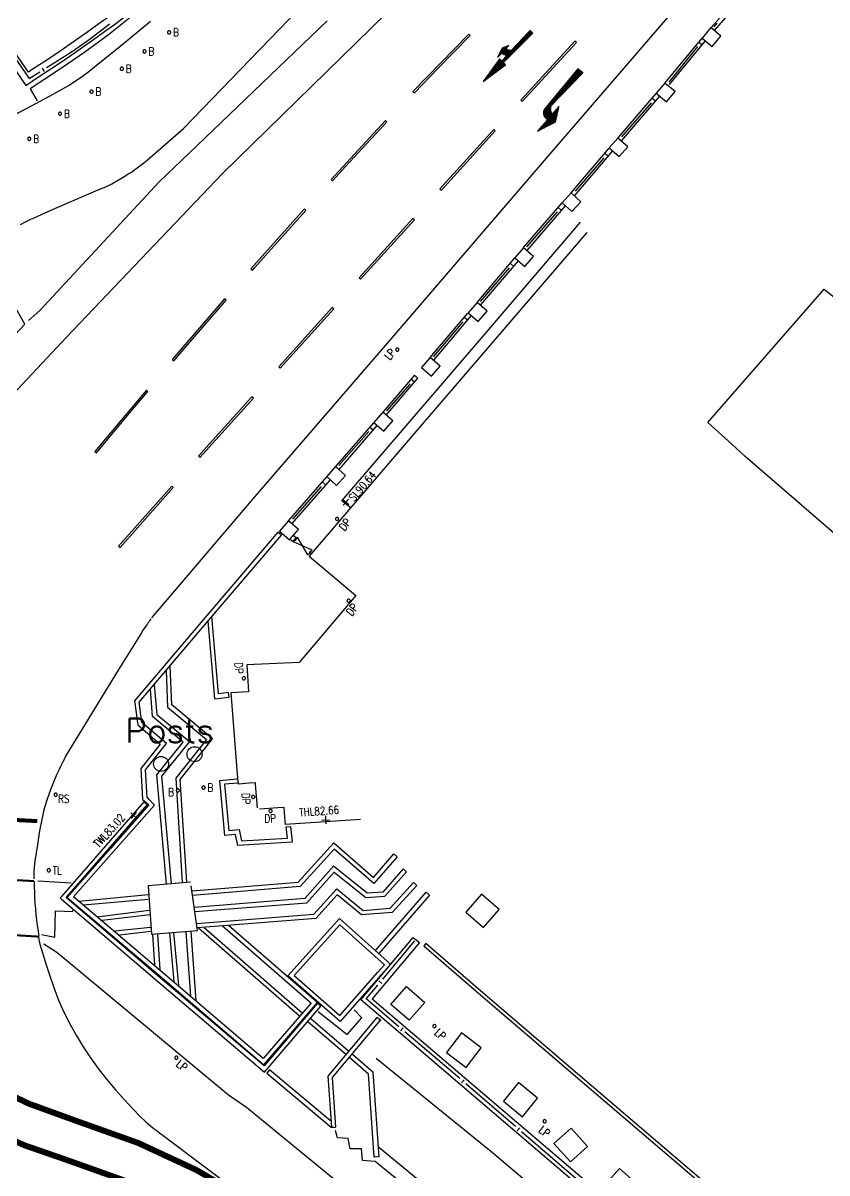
# Model space of a CAD drawing. Extents: x 427500 to 429848, y 434500 to 436505.
# Drawn here: x 429604.6 to 429644.7, y 434790.8 to 434848.3 of the extents above; entities that cross this region are included whole.
import ezdxf

# ---------------------------------------------------------------- set-up
doc = ezdxf.new("R2010")
doc.units = 0
doc.linetypes.add('1055', pattern=[0.6, 0.1, -0.5])
doc.linetypes.add('BLIP', pattern=[1, 0.5, -0.5])
doc.layers.get('0').update_dxf_attribs({"color": 222})
doc.layers.add('LPTIP_Ex_Base', color=8, linetype='Continuous')
doc.layers.add('PRO-MARKINGS', color=7, linetype='Continuous')
doc.styles.add('MtXpl_Romans', font='romans__.ttf')
doc.styles.get("Standard").update_dxf_attribs({"font": 'romans.shx'})

# ---------------------------------------------------------------- blocks, each defined once
blk = doc.blocks.new('FENCE_UP')
at = {"color": 0, "linetype": 'ByBlock', "flags": 128}
blk.add_lwpolyline([(0, 0.5), (0, -0.5)], dxfattribs=at)
blk = doc.blocks.new('GATE')
at = {"color": 0, "linetype": 'ByBlock', "flags": 128}
for points in [[(-0.450902, 0), (-0.451904, 0.007014), (-0.455912, 0.014028), (-0.460922, 0.019038), (-0.467936, 0.023046), (-0.475952, 0.024048), (-0.482966, 0.023046), (-0.48998, 0.019038), (-0.49499, 0.014028), (-0.498998, 0.007014), (-0.5, 0), (-0.498998, -0.007014), (-0.49499, -0.014028), (-0.48998, -0.019038), (-0.482966, -0.023046), (-0.475952, -0.024048), (-0.467936, -0.023046), (-0.460922, -0.019038), (-0.455912, -0.014028), (-0.451904, -0.007014)], [(-0.475952, 0.024048), (-0.475952, 0.078156), (0.475952, -0.078156), (0.475952, -0.024048)], [(-0.475952, -0.024048), (-0.475952, -0.078156), (0.475952, 0.078156), (0.475952, 0.024048)], [(-0.450902, 0), (-0.451904, -0.007014)], [(0.5, 0), (0.498998, 0.007014), (0.49499, 0.014028), (0.48998, 0.019038), (0.482966, 0.023046), (0.475952, 0.024048), (0.467936, 0.023046), (0.460922, 0.019038), (0.455912, 0.014028), (0.451904, 0.007014), (0.450902, 0), (0.451904, -0.007014), (0.455912, -0.014028), (0.460922, -0.019038), (0.467936, -0.023046), (0.475952, -0.024048), (0.482966, -0.023046), (0.48998, -0.019038), (0.49499, -0.014028), (0.498998, -0.007014)], [(0.5, 0), (0.498998, -0.007014)]]:
    blk.add_lwpolyline(points, dxfattribs=at)
blk = doc.blocks.new('CIRCL')
at = {"color": 0, "linetype": 'ByBlock', "flags": 128}
for points in [[(0.5, 0), (0.475, 0.154), (0.404, 0.293), (0.293, 0.404), (0.154, 0.475), (0, 0.5), (-0.154, 0.475), (-0.293, 0.404), (-0.404, 0.293), (-0.475, 0.154), (-0.5, 0), (-0.475, -0.154), (-0.404, -0.293), (-0.293, -0.404), (-0.154, -0.475), (0, -0.5), (0.154, -0.475), (0.293, -0.404), (0.404, -0.293), (0.475, -0.154)], [(0.5, 0), (0.475, -0.154)]]:
    blk.add_lwpolyline(points, dxfattribs=at)
blk = doc.blocks.new('MH_ARROW_5')
at = {"color": 0, "linetype": 'ByBlock', "flags": 128}
for points in [[(-0.266291, -0.079733), (-0.065013, -0.019559), (-0.197435, -0.010378), (-0.19045, 0.00968), (-0.169195, 0.02854), (-0.146842, 0.040116), (-0.117603, 0.049097), (0.495709, -0.020158), (0.5, 0.041413), (-0.207015, 0.079733), (-0.23805, 0.077338), (-0.267688, 0.06187), (-0.285351, 0.04281), (-0.294531, 0.022553), (-0.302615, -0.003094), (-0.5, 0.010678)], [(-0.464075, 0.008183), (-0.493613, 0.008183)], [(-0.428051, 0.005688), (-0.487127, 0.005688)], [(-0.392127, 0.003193), (-0.48074, 0.003193)], [(-0.356102, 0.000699), (-0.474254, 0.000699)], [(-0.193544, 0.000699), (-0.301417, 0.000699)], [(-0.192745, 0.003193), (-0.300619, 0.003193)], [(-0.191847, 0.005688), (-0.29992, 0.005688)], [(-0.190949, 0.008183), (-0.299122, 0.008183)], [(-0.189352, 0.010678), (-0.298324, 0.010678)], [(-0.186558, 0.013172), (-0.297525, 0.013172)], [(-0.183764, 0.015667), (-0.296727, 0.015667)], [(-0.18097, 0.018162), (-0.295929, 0.018162)], [(-0.178076, 0.020657), (-0.29513, 0.020657)], [(-0.175282, 0.023052), (-0.294332, 0.023052)], [(-0.172488, 0.025646), (-0.293134, 0.025646)], [(-0.169694, 0.028141), (-0.292037, 0.028141)], [(-0.165203, 0.030636), (-0.290939, 0.030636)], [(-0.160413, 0.03313), (-0.289841, 0.03313)], [(-0.155623, 0.035625), (-0.288644, 0.035625)], [(-0.150833, 0.03812), (-0.287546, 0.03812)], [(-0.145345, 0.040615), (-0.286448, 0.040615)], [(-0.137262, 0.043109), (-0.285251, 0.043109)], [(-0.129079, 0.045504), (-0.282856, 0.045504)], [(-0.120896, 0.048099), (-0.280561, 0.048099)], [(0.331155, 0.050594), (-0.278266, 0.050594)], [(0.285051, 0.053089), (-0.275871, 0.053089)], [(0.239048, 0.055583), (-0.273575, 0.055583)], [(0.193045, 0.058078), (-0.27128, 0.058078)], [(0.146941, 0.060473), (-0.268985, 0.060473)], [(0.100938, 0.063068), (-0.265492, 0.063068)], [(0.054935, 0.065562), (-0.260703, 0.065562)], [(0.008831, 0.068057), (-0.255913, 0.068057)], [(-0.037172, 0.070552), (-0.251123, 0.070552)], [(-0.083175, 0.073047), (-0.246333, 0.073047)], [(-0.129279, 0.075541), (-0.241543, 0.075541)], [(-0.175282, 0.078036), (-0.229169, 0.078036)], [(0.377158, 0.048099), (-0.108522, 0.048099)], [(0.423161, 0.045504), (-0.086468, 0.045504)], [(0.469265, 0.043109), (-0.064315, 0.043109)], [(0.4999, 0.040615), (-0.042261, 0.040615)], [(0.4998, 0.03812), (-0.020108, 0.03812)], [(0.499601, 0.035625), (0.001946, 0.035625)], [(0.499401, 0.03313), (0.024099, 0.03313)], [(0.499202, 0.030636), (0.046253, 0.030636)], [(0.499102, 0.028141), (0.068307, 0.028141)], [(0.498902, 0.025646), (0.09046, 0.025646)], [(0.498703, 0.023052), (0.112514, 0.023052)], [(0.498503, 0.020657), (0.134667, 0.020657)], [(0.498403, 0.018162), (0.156721, 0.018162)], [(0.498204, 0.015667), (0.178874, 0.015667)], [(0.498004, 0.013172), (0.200928, 0.013172)], [(0.497904, 0.010678), (0.223082, 0.010678)], [(0.497705, 0.008183), (0.245235, 0.008183)], [(0.497505, 0.005688), (0.267289, 0.005688)], [(0.497306, 0.003193), (0.289442, 0.003193)], [(0.497206, 0.000699), (0.311496, 0.000699)], [(-0.320178, -0.001796), (-0.467768, -0.001796)], [(-0.19534, -0.004291), (-0.461381, -0.004291)], [(-0.196238, -0.006786), (-0.454895, -0.006786)], [(-0.197036, -0.009281), (-0.448408, -0.009281)], [(-0.17618, -0.011775), (-0.442022, -0.011775)], [(-0.140255, -0.01437), (-0.435535, -0.01437)], [(-0.104231, -0.016765), (-0.429049, -0.016765)], [(-0.068307, -0.01926), (-0.422662, -0.01926)], [(-0.072598, -0.021754), (-0.416176, -0.021754)], [(-0.08098, -0.024249), (-0.409789, -0.024249)], [(-0.089263, -0.026744), (-0.403303, -0.026744)], [(-0.097645, -0.029239), (-0.396817, -0.029239)], [(-0.106027, -0.031833), (-0.39043, -0.031833)], [(-0.11431, -0.034228), (-0.383944, -0.034228)], [(-0.122692, -0.036723), (-0.377457, -0.036723)], [(-0.130975, -0.039317), (-0.371071, -0.039317)], [(-0.139357, -0.041712), (-0.364584, -0.041712)], [(-0.14764, -0.044207), (-0.358098, -0.044207)], [(-0.156022, -0.046702), (-0.351711, -0.046702)], [(-0.164305, -0.049197), (-0.345225, -0.049197)], [(-0.172687, -0.051691), (-0.338838, -0.051691)], [(-0.18097, -0.054286), (-0.332352, -0.054286)], [(-0.189352, -0.056681), (-0.325866, -0.056681)], [(-0.197635, -0.059176), (-0.319479, -0.059176)], [(-0.206017, -0.06167), (-0.312993, -0.06167)], [(-0.2144, -0.064165), (-0.306506, -0.064165)], [(-0.194442, -0.001796), (-0.302215, -0.001796)], [(-0.222682, -0.06666), (-0.30012, -0.06666)], [(-0.231065, -0.069255), (-0.293633, -0.069255)], [(-0.239347, -0.07165), (-0.287147, -0.07165)], [(-0.24773, -0.074144), (-0.28076, -0.074144)], [(-0.256012, -0.076739), (-0.274274, -0.076739)], [(-0.264395, -0.079134), (-0.267887, -0.079134)], [(0.497006, -0.001796), (0.333649, -0.001796)], [(0.496807, -0.004291), (0.355703, -0.004291)], [(0.496607, -0.006786), (0.377857, -0.006786)], [(0.496507, -0.009281), (0.39991, -0.009281)], [(0.496308, -0.011775), (0.422064, -0.011775)], [(0.496108, -0.01437), (0.444117, -0.01437)], [(0.495909, -0.016765), (0.466271, -0.016765)], [(0.495809, -0.01926), (0.488424, -0.01926)]]:
    blk.add_lwpolyline(points, dxfattribs=at)
at = {"color": 0}
blk.add_point((-0.5, 0.010678), dxfattribs=at)
blk = doc.blocks.new('MH_ARROW_17')
at = {"color": 0, "linetype": 'ByBlock', "flags": 128}
for points in [[(-0.10294, 0.012899), (-0.5, -0.027497)], [(-0.10294, 0), (-0.229727, 0)], [(-0.10294, 0.0025), (-0.205229, 0.0025)], [(-0.10294, 0.005), (-0.180632, 0.005)], [(-0.10294, 0.007499), (-0.156134, 0.007499)], [(-0.10294, 0.009899), (-0.131537, 0.009899)], [(-0.10294, 0.012499), (-0.106939, 0.012499)], [(0.036946, 0.069793), (-0.10454, 0.038296)], [(-0.10454, 0.038296), (-0.017148, 0.038196)], [(-0.10294, -0.019498), (-0.10294, 0.012899)], [(0.124738, 0.039996), (-0.09724, 0.039996)], [(0.117438, 0.042496), (-0.085941, 0.042496)], [(0.110039, 0.044996), (-0.074743, 0.044996)], [(0.10264, 0.047395), (-0.063444, 0.047395)], [(0.09534, 0.049995), (-0.052245, 0.049995)], [(0.087941, 0.052495), (-0.040946, 0.052495)], [(0.080642, 0.054895), (-0.029747, 0.054895)], [(0.073243, 0.057494), (-0.018448, 0.057494)], [(-0.017148, 0.038196), (-0.013849, 0.022098)], [(0.068043, 0.037496), (-0.017048, 0.037496)], [(0.068543, 0.034997), (-0.016548, 0.034997)], [(0.069143, 0.032397), (-0.016048, 0.032397)], [(0.069643, 0.029997), (-0.015448, 0.029997)], [(0.070143, 0.027497), (-0.014949, 0.027497)], [(0.070643, 0.024998), (-0.014449, 0.024998)], [(0.071243, 0.022498), (-0.013949, 0.022498)], [(-0.013849, 0.022098), (-0.007849, 0.009699)], [(0.071743, 0.019998), (-0.012849, 0.019998)], [(0.072343, 0.017398), (-0.011649, 0.017398)], [(0.073743, 0.014999), (-0.010449, 0.014999)], [(0.075142, 0.012499), (-0.009249, 0.012499)], [(0.076542, 0.009899), (-0.007949, 0.009899)], [(-0.007849, 0.009699), (-0.00285, 0.0016)], [(0.065843, 0.059994), (-0.007249, 0.059994)], [(0.077942, 0.007499), (-0.006449, 0.007499)], [(0.079342, 0.005), (-0.00495, 0.005)], [(0.081842, 0.0025), (-0.00335, 0.0025)], [(-0.00285, 0.0016), (0.00155, -0.0045)], [(0.086041, 0), (-0.00165, 0)], [(0.058544, 0.062494), (0.00405, 0.062494)], [(0.051145, 0.064994), (0.015248, 0.064994)], [(0.043746, 0.067493), (0.026547, 0.067493)], [(0.130737, 0.037896), (0.036946, 0.069793)], [(0.067943, 0.037996), (0.130737, 0.037896)], [(0.072243, 0.017698), (0.067943, 0.037996)], [(0.080242, 0.0035), (0.072243, 0.017698)], [(0.094841, -0.005399), (0.080242, 0.0035)], [(-0.5, -0.027497), (-0.10304, -0.069793)], [(0.5, -0.027497), (-0.4999, -0.027497)], [(0.4999, -0.029997), (-0.476402, -0.029997)], [(0.5, -0.024998), (-0.475402, -0.024998)], [(0.4999, -0.032497), (-0.452905, -0.032497)], [(0.5, -0.022498), (-0.450805, -0.022498)], [(0.4999, -0.034997), (-0.429407, -0.034997)], [(0.5, -0.019998), (-0.426307, -0.019998)], [(0.4999, -0.037496), (-0.405909, -0.037496)], [(-0.10294, -0.017498), (-0.40171, -0.017498)], [(-0.10304, -0.039996), (-0.382412, -0.039996)], [(-0.10294, -0.014999), (-0.377112, -0.014999)], [(-0.10304, -0.042596), (-0.358914, -0.042596)], [(-0.10294, -0.012499), (-0.352615, -0.012499)], [(-0.10304, -0.044996), (-0.335416, -0.044996)], [(-0.10294, -0.009999), (-0.328017, -0.009999)], [(-0.10304, -0.047495), (-0.311819, -0.047495)], [(-0.10294, -0.007499), (-0.30342, -0.007499)], [(-0.10304, -0.049995), (-0.288321, -0.049995)], [(-0.10294, -0.005099), (-0.278922, -0.005099)], [(-0.10304, -0.052495), (-0.264824, -0.052495)], [(-0.10294, -0.0025), (-0.254325, -0.0025)], [(-0.10304, -0.054995), (-0.241326, -0.054995)], [(-0.10304, -0.057494), (-0.217828, -0.057494)], [(-0.10304, -0.059994), (-0.194331, -0.059994)], [(-0.10304, -0.062494), (-0.170833, -0.062494)], [(-0.10304, -0.065093), (-0.147235, -0.065093)], [(-0.10304, -0.067493), (-0.123738, -0.067493)], [(-0.10304, -0.039496), (0.4999, -0.047595)], [(-0.10304, -0.069793), (-0.10304, -0.039496)], [(0.012349, -0.013899), (-0.10294, -0.019498)], [(0.5, -0.017498), (-0.063144, -0.017498)], [(0.4999, -0.039996), (-0.060044, -0.039996)], [(0.5, -0.014999), (-0.011549, -0.014999)], [(0.090141, -0.0025), (0.00015, -0.0025)], [(0.00155, -0.0045), (0.012349, -0.013899)], [(0.094341, -0.005099), (0.00225, -0.005099)], [(0.09964, -0.007499), (0.005049, -0.007499)], [(0.105039, -0.009999), (0.007949, -0.009999)], [(0.110539, -0.012499), (0.010849, -0.012499)], [(0.110839, -0.012699), (0.094841, -0.005399)], [(0.5, -0.007499), (0.110839, -0.012699)], [(0.5, -0.012499), (0.121138, -0.012499)], [(0.4999, -0.042596), (0.125737, -0.042596)], [(0.5, -0.009999), (0.308919, -0.009999)], [(0.4999, -0.044996), (0.311619, -0.044996)], [(0.5, -0.007499), (0.4967, -0.007499)], [(0.4999, -0.047495), (0.4974, -0.047495)], [(0.4999, -0.047595), (0.5, -0.007499)]]:
    blk.add_lwpolyline(points, dxfattribs=at)
blk = doc.blocks.new('SPOT')
at = {"color": 0, "linetype": 'ByBlock', "flags": 128}
for points in [[(-0.5, 0), (0.5, 0)], [(0, 0.5), (0, -0.5)]]:
    blk.add_lwpolyline(points, dxfattribs=at)

msp = doc.modelspace()

# ---------------------------------------------------------------- linework, layer by layer
at = {"layer": 'LPTIP_Ex_Base', "color": 251, "true_color": 0x636466}
for p, q in [((429638.8, 434828.35), (429644.6, 434835)), ((429644.6, 434835), (429646.35, 434833.6)), ((429640, 434827.24), (429638.8, 434828.35)), ((429640.65, 434826.65), (429640, 434827.24)), ((429649.317, 434819.162), (429640.65, 434826.65))]:
    msp.add_line(p, q, dxfattribs=at)
at = {"layer": 'LPTIP_Ex_Base', "color": 251, "true_color": 0x636466, "flags": 128}
for points in [[(429611.015, 434818.584), (429616.079, 434824.537), (429623.117, 434832.689), (429630.725, 434841.555), (429638.558, 434850.645), (429644.687, 434857.844), (429650.831, 434864.924), (429654.512, 434869.321), (429655.086, 434869.911), (429655.335, 434870.164), (429655.595, 434870.406), (429655.602, 434870.412), (429655.864, 434870.637), (429656.142, 434870.857), (429656.429, 434871.065), (429656.725, 434871.261), (429657.028, 434871.445), (429657.339, 434871.616)], [(429620.852, 434861.533), (429620.219, 434860.571), (429619.339, 434859.203), (429618.294, 434857.621), (429617.172, 434856.016), (429616.056, 434854.579), (429614.912, 434853.289), (429613.682, 434852.02), (429612.42, 434850.802), (429611.179, 434849.666), (429610.012, 434848.642), (429608.853, 434847.71), (429607.667, 434846.848), (429606.552, 434846.09), (429605.608, 434845.466), (429604.933, 434845.009), (429605.289, 434844.423)], [(429604.451, 434838.236), (429604.703, 434838.378), (429604.964, 434838.502), (429605.129, 434838.571), (429606.047, 434838.979), (429608.328, 434839.967), (429608.706, 434840.123), (429609.006, 434840.272), (429609.3, 434840.431), (429609.588, 434840.599), (429609.87, 434840.778), (429609.994, 434840.86), (429610.146, 434840.965), (429610.416, 434841.163), (429610.678, 434841.369), (429610.934, 434841.585), (429611.182, 434841.808), (429612.591, 434843.036), (429620.24, 434850.963)], [(429622.728, 434848.786), (429614.541, 434840.781), (429606.747, 434832.609), (429598.884, 434824.236)], [(429608.856, 434848.62), (429608.363, 434848.266), (429607.813, 434847.87), (429607.154, 434847.401), (429606.425, 434846.902), (429605.708, 434846.42), (429605.088, 434846.007), (429604.848, 434845.846), (429603.488, 434847.827), (429603.092, 434847.555), (429604.721, 434845.183), (429605.354, 434845.608), (429605.974, 434846.021), (429606.694, 434846.504), (429607.429, 434847.008), (429608.092, 434847.48), (429608.643, 434847.876), (429609.141, 434848.234), (429609.649, 434848.618)], [(429604.852, 434833.435), (429605.417, 434833.936), (429611.385, 434840.363), (429613.266, 434842.166), (429619.772, 434848.418)], [(429639.12, 434847.93), (429639.689, 434848.575), (429639.524, 434848.72), (429638.951, 434848.073)], [(429610.944, 434848.387), (429609.885, 434847.504), (429608.982, 434846.769), (429608.331, 434846.241), (429607.863, 434845.862), (429607.431, 434845.546), (429606.893, 434845.206), (429606.101, 434844.755), (429604.99, 434844.15), (429603.655, 434843.447)], [(429605.75, 434846.075), (429606.134, 434846.313), (429606.996, 434846.868), (429607.937, 434847.52), (429608.893, 434848.262), (429608.893, 434848.262)], [(429639.241, 434848.292), (429639.084, 434848.111)], [(429603.628, 434847.355), (429604.888, 434845.531), (429605.41, 434845.865), (429605.41, 434845.865)], [(429624.059, 434844.883), (429624.131, 434844.814), (429625.32, 434846.056), (429626.918, 434847.682), (429626.847, 434847.752), (429624.059, 434844.883)], [(429632.225, 434847.332), (429632.151, 434847.4), (429629.444, 434844.455), (429629.517, 434844.388), (429632.225, 434847.332)], [(429636.65, 434845.305), (429638.506, 434847.55)], [(429636.875, 434845.234), (429638.666, 434847.398)], [(429638.528, 434847.441), (429638.528, 434847.441)], [(429638.277, 434847.13), (429636.847, 434845.353)], [(429634.305, 434842.561), (429636.215, 434844.791)], [(429636.38, 434844.65), (429634.463, 434842.412)], [(429636.216, 434844.626), (429636.216, 434844.626)], [(429635.954, 434844.324), (429634.474, 434842.615)], [(429619.971, 434840.489), (429620.045, 434840.422), (429620.695, 434841.135), (429622.206, 434842.772), (429622.758, 434843.36), (429622.685, 434843.428), (429619.971, 434840.489)], [(429628.168, 434842.912), (429628.094, 434842.979), (429625.404, 434840.018), (429625.478, 434839.951), (429628.168, 434842.912)], [(429631.967, 434839.825), (429633.866, 434842.054)], [(429634.024, 434841.917), (429632.131, 434839.681)], [(429633.599, 434841.567), (429632.159, 434839.895)], [(429633.86, 434841.87), (429633.86, 434841.87)], [(429629.588, 434837.085), (429631.511, 434839.319)], [(429615.964, 434836.022), (429616.039, 434835.956), (429616.162, 434836.097), (429617.683, 434837.807), (429618.702, 434838.94), (429618.628, 434839.007), (429615.964, 434836.022)], [(429631.265, 434838.874), (429629.73, 434837.127)], [(429631.665, 434839.175), (429629.752, 434836.94)], [(429631.529, 434839.175), (429631.529, 434839.175)], [(429620.976, 434824.058), (429620.51, 434824.439), (429627.56, 434832.661), (429632.429, 434838.35)], [(429624.133, 434838.471), (429624.059, 434838.538), (429621.369, 434835.578), (429621.443, 434835.511), (429624.133, 434838.471)], [(429632.746, 434837.836), (429624.144, 434827.807), (429618.877, 434821.669), (429621.209, 434819.694), (429618.372, 434816.349), (429615.758, 434816.232), (429615.848, 434814.897), (429614.966, 434814.833), (429615.3, 434810.58), (429615.322, 434810.3), (429615.342, 434810.301), (429615.877, 434810.338), (429616.171, 434810.358), (429616.178, 434810.262), (429616.271, 434809.1)], [(429597.42, 434825.506), (429604.671, 434833.257), (429602.89, 434836.389)], [(429627.268, 434834.347), (429629.148, 434836.569)], [(429629.308, 434836.42), (429627.417, 434834.214)], [(429629.135, 434836.371), (429629.135, 434836.371)], [(429628.873, 434836.069), (429627.42, 434834.397)], [(429612.033, 434831.489), (429612.109, 434831.424), (429613.126, 434832.612), (429614.641, 434834.362), (429614.721, 434834.453), (429614.645, 434834.519), (429612.033, 434831.489)], [(429620.104, 434834.025), (429620.03, 434834.092), (429617.353, 434831.12), (429617.427, 434831.053), (429620.104, 434834.025)], [(429624.927, 434831.593), (429626.805, 434833.813)], [(429626.959, 434833.681), (429625.081, 434831.454)], [(429626.811, 434833.689), (429626.811, 434833.689)], [(429626.554, 434833.383), (429625.073, 434831.621)], [(429622.721, 434828.718), (429624.304, 434830.564), (429624.137, 434830.708), (429622.557, 434828.863)], [(429624.175, 434830.587), (429624.175, 434830.587)], [(429623.913, 434830.284), (429622.737, 434828.929)], [(429608.169, 434826.898), (429608.246, 434826.834), (429608.894, 434827.617), (429610.142, 434829.106), (429610.814, 434829.9), (429610.738, 434829.964), (429608.169, 434826.898)], [(429616.089, 434829.567), (429616.015, 434829.634), (429613.73, 434827.096), (429613.341, 434826.658), (429613.415, 434826.592), (429616.089, 434829.567)], [(429620.206, 434826.149), (429622.101, 434828.336)], [(429622.253, 434828.2), (429620.359, 434826)], [(429621.849, 434827.888), (429620.359, 434826.19)], [(429622.113, 434828.188), (429622.113, 434828.188)], [(429617.837, 434823.429), (429619.758, 434825.628)], [(429619.924, 434825.478), (429617.998, 434823.286)], [(429619.743, 434825.449), (429619.743, 434825.449)], [(429612.086, 434825.097), (429612.012, 434825.164), (429609.354, 434822.175), (429609.429, 434822.108), (429612.086, 434825.097)], [(429619.48, 434825.148), (429618.044, 434823.509)], [(429614.541, 434803.191), (429618.93, 434799.377), (429618.969, 434799.343), (429618.918, 434799.284), (429616.583, 434796.571), (429611.669, 434800.773), (429607.101, 434804.645), (429609.104, 434806.916), (429611.149, 434809.234), (429610.874, 434809.515), (429610.771, 434809.619), (429610.69, 434810.984), (429611.741, 434812.312), (429610.516, 434813.353), (429610.374, 434814.374), (429613.638, 434818.226), (429617.483, 434822.72), (429617.315, 434822.863), (429613.47, 434818.369), (429610.142, 434814.442), (429610.309, 434813.24), (429611.437, 434812.282), (429610.466, 434811.055), (429610.554, 434809.504), (429610.711, 434809.372), (429610.864, 434809.243), (429608.939, 434807.061), (429606.788, 434804.622), (429611.527, 434800.605), (429616.607, 434796.261), (429619.085, 434799.141), (429619.282, 434799.37), (429619.23, 434799.415), (429614.847, 434803.218)], [(429617.93, 434822.52), (429618.078, 434822.398), (429618.222, 434822.583), (429618.081, 434822.696)], [(429610.96, 434818.533), (429610.917, 434818.472), (429610.875, 434818.411), (429610.832, 434818.35), (429610.79, 434818.288), (429610.748, 434818.228), (429610.747, 434818.227), (429610.705, 434818.166), (429610.662, 434818.104), (429610.62, 434818.043), (429610.578, 434817.982), (429610.535, 434817.92), (429610.496, 434817.84), (429609.326, 434815.971), (429606.7, 434811.679), (429606.619, 434811.48), (429606.551, 434811.356), (429606.469, 434811.199), (429606.375, 434811.004), (429606.273, 434810.769), (429606.156, 434810.489), (429606.022, 434810.169), (429605.881, 434809.811), (429605.744, 434809.42), (429605.622, 434808.999), (429605.512, 434808.508), (429605.406, 434807.945), (429605.309, 434807.369), (429605.227, 434806.842), (429605.165, 434806.422), (429605.127, 434806.125), (429605.111, 434805.908), (429605.109, 434805.753), (429605.112, 434805.639), (429605.111, 434805.547)], [(429613.813, 434818.424), (429614.14, 434814.545), (429614.869, 434814.631), (429614.843, 434814.85), (429614.34, 434814.79), (429614.014, 434818.654)], [(429611.725, 434815.948), (429611.797, 434814.125), (429613.745, 434812.503), (429612.21, 434810.576), (429612.526, 434805.356)], [(429612.754, 434805.385), (429612.435, 434810.505), (429614.051, 434812.534), (429612.013, 434814.232), (429611.93, 434816.176)], [(429611.135, 434815.241), (429611.262, 434813.76), (429612.892, 434812.411), (429611.494, 434810.679), (429611.98, 434805.304)], [(429611.75, 434805.285), (429611.267, 434810.748), (429612.584, 434812.38), (429611.051, 434813.649), (429610.95, 434815.022)], [(429615.301, 434810.322), (429614.646, 434810.27), (429614.865, 434807.959), (429615.374, 434808.007), (429615.491, 434807.437), (429617.783, 434807.583), (429617.726, 434808.143), (429617.945, 434808.165), (429618.026, 434807.378), (429615.313, 434807.205), (429615.198, 434807.769), (429614.666, 434807.719), (429614.406, 434810.467), (429615.28, 434810.546)], [(429621.441, 434808.518), (429617.696, 434808.256), (429617.647, 434808.846), (429617.624, 434809.118), (429617.303, 434809.096), (429616.387, 434809.031)], [(429613.026, 434804.942), (429618.317, 434805.376), (429620.11, 434807.343), (429622.082, 434805.621), (429623.106, 434806.794), (429623.272, 434806.649), (429622.103, 434805.311), (429620.127, 434807.035), (429618.421, 434805.164), (429613.05, 434804.718)], [(429613.168, 434803.909), (429618.757, 434804.354), (429620.116, 434805.872), (429621.697, 434804.608), (429622.651, 434804.674), (429623.743, 434805.902), (429623.578, 434806.048), (429622.546, 434804.888), (429621.767, 434804.833), (429620.091, 434806.174), (429618.651, 434804.567), (429613.141, 434804.122)], [(429605.125, 434805.433), (429605.131, 434805.154), (429605.142, 434804.876), (429605.156, 434804.597), (429605.174, 434804.319), (429605.197, 434804.041), (429605.2, 434804.007), (429605.223, 434803.763), (429605.254, 434803.486), (429605.288, 434803.21), (429605.327, 434802.933), (429605.369, 434802.658)], [(429606.987, 434805.327), (429605.317, 434805.423)], [(429612.948, 434805.372), (429610.836, 434805.192), (429610.998, 434802.775), (429613.286, 434802.964), (429612.973, 434805.191)], [(429613.244, 434803.311), (429619.103, 434803.777), (429620.248, 434805.051), (429621.567, 434803.967), (429622.916, 434804.073), (429624.084, 434805.364), (429624.247, 434805.217), (429623.02, 434803.861), (429621.496, 434803.741), (429620.271, 434804.747), (429619.208, 434803.565), (429613.273, 434803.095)], [(429607.376, 434804.436), (429610.833, 434804.757)], [(429622.192, 434801.959), (429624.718, 434804.878), (429624.884, 434804.733), (429622.346, 434801.811)], [(429610.833, 434804.52), (429607.606, 434804.228)], [(429605.504, 434802.759), (429606.168, 434802.627), (429606.207, 434803.951), (429607.042, 434803.906), (429607.09, 434803.997)], [(429608.285, 434803.655), (429610.884, 434803.983)], [(429610.909, 434803.75), (429608.526, 434803.471)], [(429609.165, 434802.943), (429610.949, 434803.137)], [(429618.386, 434798.685), (429613.34, 434803.086)], [(429613.635, 434803.118), (429618.521, 434798.858)], [(429605.357, 434802.62), (429605.374, 434802.534), (429605.39, 434802.433), (429605.419, 434802.287), (429605.477, 434802.07), (429605.577, 434801.755), (429605.723, 434801.307), (429605.904, 434800.747), (429606.116, 434800.122), (429606.357, 434799.484), (429606.621, 434798.881), (429606.914, 434798.308), (429607.238, 434797.732), (429607.586, 434797.161), (429607.952, 434796.604), (429608.329, 434796.069), (429608.743, 434795.539), (429609.197, 434795.006), (429609.655, 434794.499), (429610.079, 434794.046), (429610.433, 434793.675), (429610.712, 434793.4), (429610.939, 434793.203), (429611.124, 434793.063), (429611.274, 434792.956), (429611.399, 434792.862), (429611.479, 434792.795), (429611.51, 434792.77), (429611.518, 434792.765), (429611.531, 434792.758), (429611.574, 434792.725), (429616.005, 434789.388)], [(429610.982, 434802.914), (429609.394, 434802.724)], [(429611.163, 434801.242), (429611.062, 434802.765)], [(429611.289, 434802.789), (429611.408, 434801.019)], [(429611.898, 434802.842), (429612.115, 434800.412)], [(429612.354, 434800.213), (429612.119, 434802.86)], [(429612.968, 434799.688), (429612.727, 434802.902)], [(429612.953, 434802.926), (429613.214, 434799.472)], [(429645.826, 434783.718), (429643.318, 434780.791), (429640.375, 434783.329), (429632.583, 434790.015), (429623.771, 434797.531), (429621.462, 434799.499), (429622.428, 434800.655), (429624.072, 434802.622), (429624.379, 434802.365), (429622.735, 434800.398), (429622.023, 434799.547), (429624.03, 434797.835), (429632.843, 434790.318), (429640.636, 434783.632), (429643.275, 434781.356), (429645.541, 434784)], [(429622.559, 434800.539), (429624.153, 434802.452)], [(429629.152, 434781.21), (429629.956, 434782.483), (429619.725, 434790.866), (429615.737, 434794.115), (429614.849, 434794.736), (429606.261, 434801.86), (429605.612, 434802.285)], [(429623.352, 434798.16), (429622.393, 434798.978), (429621.729, 434799.544), (429622.303, 434800.232), (429622.303, 434800.232)], [(429619.317, 434798.921), (429620.767, 434797.772), (429621.497, 434798.607), (429621.12, 434798.998)], [(429620.69, 434796.785), (429618.811, 434798.405)], [(429618.957, 434798.57), (429620.833, 434796.952)], [(429626.396, 434795.565), (429623.657, 434797.901)], [(429621.032, 434796.78), (429622.058, 434795.896), (429622.347, 434791.661), (429622.128, 434791.646), (429621.845, 434795.789), (429620.905, 434796.599)], [(429644.744, 434778.859), (429644.049, 434778.499), (429637.208, 434784.093), (429628.034, 434791.852), (429622.223, 434796.569)], [(429619.941, 434793.452), (429616.893, 434796.004), (429616.752, 434795.835), (429619.98, 434793.137)], [(429629.184, 434793.168), (429626.7, 434795.305), (429626.7, 434795.305)], [(429639.415, 434774.338), (429640.234, 434775.756), (429636.813, 434777.996), (429635.883, 434780.211), (429630.084, 434784.966), (429622.168, 434791.419), (429621.54, 434791.477), (429621.491, 434792.053), (429620.926, 434792.059), (429620.817, 434792.57), (429620.288, 434792.599), (429620.184, 434792.969)], [(429632.216, 434790.559), (429629.487, 434792.907)], [(429622.333, 434792.158), (429630.19, 434785.689), (429639.221, 434778.302), (429641.899, 434776.163), (429643.94, 434778.452)]]:
    msp.add_lwpolyline(points, dxfattribs=at)
for points in [[(429638.506, 434847.55), (429639.015, 434847.13), (429639.449, 434847.655), (429638.94, 434848.075)], [(429636.217, 434844.797), (429636.72, 434844.369), (429637.152, 434844.877), (429636.65, 434845.305)], [(429633.869, 434842.06), (429634.368, 434841.629), (429634.796, 434842.123), (429634.297, 434842.555)], [(429631.512, 434839.324), (429632.003, 434838.882), (429632.45, 434839.378), (429631.959, 434839.82)], [(429629.146, 434836.574), (429629.646, 434836.142), (429630.082, 434836.647), (429629.582, 434837.078)], [(429626.811, 434833.819), (429627.31, 434833.387), (429627.76, 434833.906), (429627.261, 434834.338)], [(429624.485, 434831.095), (429624.983, 434830.662), (429625.415, 434831.158), (429624.916, 434831.591)], [(429622.106, 434828.343), (429622.606, 434827.913), (429623.049, 434828.428), (429622.549, 434828.858)], [(429619.749, 434825.642), (429620.239, 434825.2), (429620.687, 434825.697), (429620.197, 434826.139)], [(429617.389, 434822.915), (429617.886, 434822.481), (429618.333, 434822.993), (429617.835, 434823.427)], [(429606.765, 434804.641), (429610.786, 434809.249), (429610.621, 434809.394), (429606.494, 434804.667), (429606.429, 434804.594), (429606.498, 434804.535), (429611.504, 434800.257), (429616.642, 434795.894), (429619.461, 434799.183), (429619.294, 434799.327), (429616.617, 434796.204), (429611.646, 434800.425), (429606.768, 434804.588), (429606.739, 434804.612)], [(429628.368, 434804.021), (429627.488, 434804.785), (429626.699, 434803.876), (429627.579, 434803.113)], [(429622.473, 434800.742), (429620.422, 434798.414), (429617.814, 434800.695), (429620.388, 434803.562), (429622.766, 434801.425), (429622.938, 434801.27)], [(429622.468, 434801.397), (429620.404, 434803.252), (429618.127, 434800.714), (429620.403, 434798.723), (429622.309, 434800.876), (429622.636, 434801.246)], [(429645.659, 434784.352), (429639.475, 434789.659), (429632.284, 434795.797), (429627.429, 434799.952), (429624.698, 434802.316), (429624.6, 434802.203), (429627.331, 434799.838), (429632.186, 434795.683), (429639.377, 434789.545), (429645.562, 434784.238)], [(429623.869, 434798.478), (429622.959, 434799.274), (429623.738, 434800.164), (429624.648, 434799.367)], [(429622.262, 434798.624), (429619.809, 434795.687), (429619.981, 434793.132), (429620.201, 434793.147), (429620.035, 434795.614), (429622.431, 434798.483)], [(429625.735, 434796.876), (429626.718, 434796.128), (429627.462, 434797.105), (429626.48, 434797.854)], [(429628.582, 434794.431), (429629.528, 434793.661), (429630.287, 434794.593), (429629.34, 434795.364)], [(429631.099, 434792.327), (429631.925, 434791.406), (429632.783, 434792.176), (429631.957, 434793.097)], [(429634.385, 434791.073), (429633.586, 434790.178), (429634.462, 434789.395), (429635.261, 434790.29)]]:
    msp.add_lwpolyline(points, close=True, dxfattribs=at)
at = {"layer": 'LPTIP_Ex_Base', "color": 251, "true_color": 0x636466}
for points in [[(429611.849, 434811.286), (429611.842, 434811.213), (429611.82, 434811.142), (429611.786, 434811.078), (429611.739, 434811.021), (429611.682, 434810.974), (429611.618, 434810.94), (429611.547, 434810.918), (429611.474, 434810.911), (429611.401, 434810.918), (429611.33, 434810.94), (429611.266, 434810.974), (429611.209, 434811.021), (429611.162, 434811.078), (429611.128, 434811.142), (429611.106, 434811.213), (429611.099, 434811.286), (429611.106, 434811.359), (429611.128, 434811.43), (429611.162, 434811.494), (429611.209, 434811.551), (429611.266, 434811.598), (429611.33, 434811.632), (429611.401, 434811.654), (429611.474, 434811.661), (429611.547, 434811.654), (429611.618, 434811.632), (429611.682, 434811.598), (429611.739, 434811.551), (429611.786, 434811.494), (429611.82, 434811.43), (429611.842, 434811.359), (429611.849, 434811.286)], [(429613.523, 434811.772), (429613.516, 434811.699), (429613.494, 434811.628), (429613.46, 434811.564), (429613.413, 434811.507), (429613.356, 434811.46), (429613.292, 434811.426), (429613.221, 434811.404), (429613.148, 434811.397), (429613.075, 434811.404), (429613.004, 434811.426), (429612.94, 434811.46), (429612.883, 434811.507), (429612.836, 434811.564), (429612.802, 434811.628), (429612.78, 434811.699), (429612.773, 434811.772), (429612.78, 434811.845), (429612.802, 434811.916), (429612.836, 434811.98), (429612.883, 434812.037), (429612.94, 434812.084), (429613.004, 434812.118), (429613.075, 434812.14), (429613.148, 434812.147), (429613.221, 434812.14), (429613.292, 434812.118), (429613.356, 434812.084), (429613.413, 434812.037), (429613.46, 434811.98), (429613.494, 434811.916), (429613.516, 434811.845), (429613.523, 434811.772)]]:
    msp.add_lwpolyline(points, dxfattribs=at)
for p in [(429615.3, 434810.58), (429622.434, 434798.472)]:
    msp.add_point(p, dxfattribs=at)
at = {"layer": 'PRO-MARKINGS', "linetype": 'Continuous', "const_width": 0.2, "flags": 128}
msp.add_lwpolyline([(429599.447, 434808.743), (429605.286, 434808.429)], dxfattribs=at)
at = {"layer": 'PRO-MARKINGS', "linetype": '1055', "const_width": 0.1, "flags": 128}
for points in [[(429599.052, 434805.76), (429605.125, 434805.433)], [(429599.082, 434803.043), (429605.369, 434802.658)]]:
    msp.add_lwpolyline(points, dxfattribs=at)
at = {"layer": 'PRO-MARKINGS', "linetype": 'BLIP', "const_width": 0.3, "flags": 128}
for points in [[(429616.005, 434789.388, 0.069431), (429607.306, 434793.428, -0.071325), (429600.343, 434796.733, -0.071325)], [(429614.92, 434787.708, 0.069431), (429606.722, 434791.515, -0.077198), (429598.944, 434795.263, -0.001254), (429597.096, 434796.525, -0.001254)]]:
    msp.add_lwpolyline(points, format="xyb", dxfattribs=at)

# ---------------------------------------------------------------- block references
at = {"layer": 'LPTIP_Ex_Base', "color": 251, "true_color": 0x636466}
for name, p, xscale, yscale, zscale, rotation in [('CIRCL', (429611.875, 434847.842), 0.16, 0.16, 0.16, 43.32406300000001), ('MH_ARROW_17', (429628.674, 434846.716), 3.467912, 5, 3.467912, 45.910848), ('FENCE_UP', (429638.402, 434847.286), 0.2, 0.2, 0.2, 231.176849), ('CIRCL', (429610.648, 434846.885), 0.16, 0.16, 0.16, 37.945393), ('CIRCL', (429609.513, 434846.02), 0.16, 0.16, 0.16, 37.31139599999999), ('MH_ARROW_5', (429631.404, 434844.387), 3.686062000000001, 5, 3.686062000000001, 54.77683999999999), ('FENCE_UP', (429605.58, 434845.97), 0.2, 0.2, 0.2, 31.801026), ('CIRCL', (429607.997, 434844.875), 0.16, 0.16, 0.16, 37.072433), ('FENCE_UP', (429636.085, 434844.475), 0.2, 0.2, 0.2, 229.10552), ('CIRCL', (429606.424, 434843.774), 0.16, 0.16, 0.16, 34.993894), ('CIRCL', (429604.89, 434842.518), 0.16, 0.16, 0.16, 39.30019900000001), ('FENCE_UP', (429633.729, 434841.718), 0.2, 0.2, 0.2, 229.252403), ('FENCE_UP', (429631.397, 434839.025), 0.2, 0.2, 0.2, 228.695848), ('FENCE_UP', (429629.004, 434836.22), 0.2, 0.2, 0.2, 228.998516), ('FENCE_UP', (429626.683, 434833.536), 0.2, 0.2, 0.2, 229.95814), ('CIRCL', (429623.28, 434831.988), 0.16, 0.16, 0.16, 227.768636), ('FENCE_UP', (429624.044, 434830.436), 0.2, 0.2, 0.2, 229.076318), ('FENCE_UP', (429621.981, 434828.038), 0.2, 0.2, 0.2, 228.729965), ('FENCE_UP', (429619.611, 434825.298), 0.2, 0.2, 0.2, 228.791033), ('SPOT', (429620.704, 434824.37), 0.4, 0.4, 0.4, 49.71666700000001), ('CIRCL', (429620.267, 434823.527), 0.16, 0.16, 0.16, 239.686114), ('GATE', (429618.556, 434822.179), 1.015621, 2, 1.015621, 138.384732), ('CIRCL', (429615.611, 434815.563), 0.16, 0.16, 0.16, 148.002458), ('CIRCL', (429612.312, 434809.961), 0.16, 0.16, 0.16, 6.377337), ('CIRCL', (429613.594, 434810.105), 0.16, 0.16, 0.16, 6.377337), ('CIRCL', (429606.208, 434809.749), 0.16, 0.16, 0.16, 48.76114199999999), ('CIRCL', (429616.076, 434809.637), 0.16, 0.16, 0.16, 321.019059), ('SPOT', (429610.11, 434808.706), 0.4, 0.4, 0.4, 47.978889), ('CIRCL', (429616.944, 434808.934), 0.16, 0.16, 0.16, 77.17166199999998), ('SPOT', (429619.7, 434808.487), 0.4, 0.4, 0.4, 3.934722), ('CIRCL', (429605.862, 434805.97), 0.16, 0.16, 0.16, 351.6981809999999), ('FENCE_UP', (429622.431, 434800.386), 0.2, 0.2, 0.2, 50.187572), ('FENCE_UP', (429623.504, 434798.03), 0.2, 0.2, 0.2, 139.545611), ('CIRCL', (429625.134, 434798.185), 0.16, 0.16, 0.16, 319.2167529999999), ('CIRCL', (429612.239, 434796.605), 0.1599999999999999, 0.1599999999999999, 0.1599999999999999, 322.386767), ('FENCE_UP', (429626.548, 434795.435), 0.2, 0.2, 0.2, 139.545611), ('CIRCL', (429630.64, 434793.435), 0.16, 0.16, 0.16, 320.510666), ('FENCE_UP', (429629.336, 434793.038), 0.2, 0.2, 0.2, 139.291379)]:
    msp.add_blockref(name, p, dxfattribs=dict(at, xscale=xscale, yscale=yscale, zscale=zscale, rotation=rotation))
at = {"layer": 'LPTIP_Ex_Base', "color": 251, "true_color": 0x636466, "xscale": 0.16, "yscale": 0.16, "zscale": 0.16}
msp.add_blockref('CIRCL', (429620.841, 434819.444), dxfattribs=at)

# ---------------------------------------------------------------- texts
at = {"layer": 'LPTIP_Ex_Base', "color": 251, "true_color": 0x636466, "width": 0.8}
for s, p in [('B', (429612.075, 434847.642)), ('B', (429610.848, 434846.685)), ('B', (429609.713, 434845.82)), ('B', (429608.197, 434844.675)), ('B', (429606.624, 434843.574)), ('B', (429605.09, 434842.318)), ('B', (429611.829, 434809.68)), ('B', (429613.794, 434809.905)), ('RS', (429606.335, 434809.344)), ('TL', (429606.062, 434805.77))]:
    msp.add_text(s, height=0.4, dxfattribs=at).set_placement(p)
for s, rotation, p in [('LP', 50.5275, (429622.895, 434831.426)), ('SL90.64', 49.71667, (429621.124, 434824.37)), ('DP', 50.46917, (429620.642, 434822.894)), ('DP', 53.31028, (429621.01, 434818.647)), ('DP', 274.19, (429615.143, 434816.345)), ('DP', 273.07333, (429615.501, 434809.83)), ('TWL83.02', 47.97889, (429608.359, 434807.069)), ('DP', 1.39722, (429616.644, 434808.354)), ('THL82.66', 3.93472, (429618.392, 434808.663)), ('LP', -44.07084, (429625.1, 434797.815)), ('LP', -38.40333, (429612.192, 434796.219)), ('LP', -39.13611, (429630.309, 434792.929))]:
    msp.add_text(s, height=0.4, rotation=rotation, dxfattribs=at).set_placement(p)
at = {"layer": 'LPTIP_Ex_Base', "color": 251, "true_color": 0x636466, "style": 'MtXpl_Romans'}
msp.add_text('Posts', height=1.2, dxfattribs=at).set_placement((429609.689, 434812.357))

doc.saveas('drawing.dxf')
